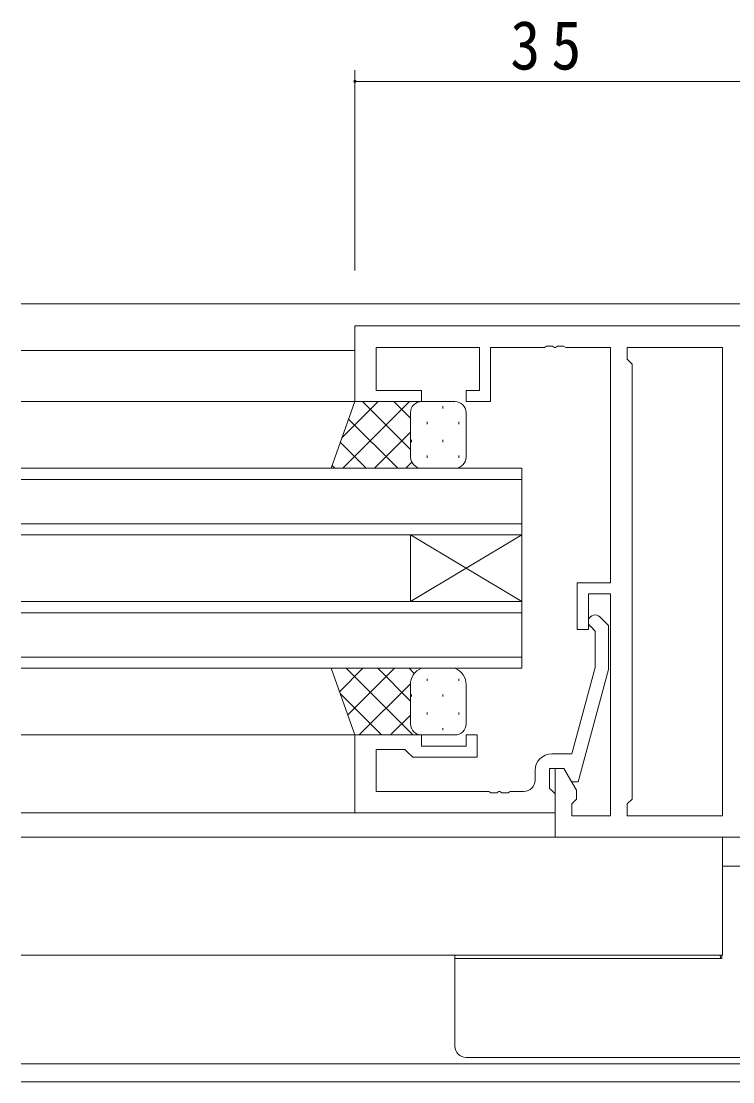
# Model space of a CAD drawing. Units: millimetres on the paper. Extents: x -397 to 397, y -282 to 282.
# Drawn here: x 38.1 to 102.1, y 17.8 to 113.2 of the extents above; entities that cross this region are included whole.
import ezdxf

# ---------------------------------------------------------------- set-up
doc = ezdxf.new("R2010")
doc.units = ezdxf.units.MM
for name, color, linetype, lineweight in [('0-3_YKK_D', 6, 'Continuous', 18), ('0-4_YKK_11', 7, 'Continuous', 18), ('0-5_YKK_12', 2, 'Continuous', 18), ('0-7_YKK_13', 4, 'Continuous', 18)]:
    doc.layers.add(name, color=color, linetype=linetype, lineweight=lineweight)
doc.styles.add('ＭＳ ゴシック', font='')
doc.styles.get('ＭＳ ゴシック').set_extended_font_data('MS Gothic')

msp = doc.modelspace()

# ---------------------------------------------------------------- linework, layer by layer
at = {"layer": '0-3_YKK_D'}
for p, q in [((68.12, 90.795), (68.12, 108.795)), ((68.12, 107.795), (103.12, 107.795))]:
    msp.add_line(p, q, dxfattribs=at)
for start, end in [(0, 180), (180, 0)]:
    msp.add_arc((68.12, 107.795), 0.106, start, end, dxfattribs=at)
at = {"layer": '0-4_YKK_11'}
for p, q in [((68.12, 85.795), (103.12, 85.795)), ((68.12, 78.995), (68.12, 85.795)), ((85.345, 83.985), (85.162, 83.865)), ((85.895, 83.985), (85.345, 83.985)), ((86.078, 83.865), (85.895, 83.985)), ((86.345, 83.985), (86.162, 83.865)), ((86.895, 83.985), (86.345, 83.985)), ((87.078, 83.865), (86.895, 83.985)), ((70.05, 83.865), (70.05, 79.995)), ((79.32, 83.865), (70.05, 83.865)), ((79.32, 79.995), (79.32, 83.865)), ((80.32, 83.865), (80.32, 78.995)), ((85.162, 83.865), (80.32, 83.865)), ((86.162, 83.865), (86.078, 83.865)), ((91.12, 83.865), (87.078, 83.865)), ((91.12, 62.695), (91.12, 83.865)), ((92.62, 83.865), (101.19, 83.865)), ((92.62, 82.795), (92.62, 83.865)), ((101.19, 83.865), (101.19, 41.725)), ((101.19, 83.865), (101.19, 41.725)), ((93.05, 82.365), (92.62, 82.795)), ((93.05, 43.225), (93.05, 82.365)), ((70.05, 79.995), (74.12, 79.995)), ((74.12, 79.995), (74.12, 78.995)), ((78.12, 79.995), (79.32, 79.995)), ((78.12, 78.995), (78.12, 79.995)), ((74.12, 78.995), (68.12, 78.995)), ((80.32, 78.995), (78.12, 78.995)), ((88.12, 62.695), (91.12, 62.695)), ((88.12, 58.495), (88.12, 62.695)), ((89.12, 61.695), (89.12, 58.495)), ((91.12, 61.695), (89.12, 61.695)), ((91.12, 41.725), (91.12, 61.695)), ((90.144, 59.619), (90.92, 58.843)), ((89.12, 58.495), (88.12, 58.495)), ((89.72, 58.346), (89.296, 58.771)), ((89.72, 55.056), (89.72, 58.346)), ((90.92, 58.843), (90.92, 54.898)), ((87.64, 47.295), (89.72, 55.056)), ((90.92, 54.898), (88.213, 44.795)), ((68.12, 48.995), (74.12, 48.995)), ((68.12, 41.995), (68.12, 48.995)), ((74.12, 48.995), (74.12, 47.995)), ((78.12, 48.995), (79.12, 48.995)), ((78.12, 47.995), (78.12, 48.995)), ((79.12, 48.995), (79.12, 46.995)), ((74.12, 47.995), (78.12, 47.995)), ((70.05, 47.695), (70.05, 43.925)), ((72.62, 47.695), (70.05, 47.695)), ((72.82, 47.495), (72.62, 47.695)), ((73.32, 46.995), (72.82, 47.495)), ((79.12, 46.995), (73.32, 46.995)), ((85.82, 47.295), (87.64, 47.295)), ((85.62, 45.995), (85.62, 44.195)), ((86.92, 45.995), (85.62, 45.995)), ((86.12, 45.995), (86.92, 45.995)), ((86.12, 39.795), (86.12, 45.995)), ((86.92, 45.995), (88.05, 44.038)), ((87.613, 44.795), (86.92, 45.995)), ((84.32, 44.925), (84.32, 45.795)), ((70.05, 43.925), (80.162, 43.925)), ((80.162, 43.925), (80.345, 43.805)), ((80.895, 43.805), (81.078, 43.925)), ((81.078, 43.925), (81.162, 43.925)), ((81.162, 43.925), (81.345, 43.805)), ((81.895, 43.805), (82.078, 43.925)), ((82.078, 43.925), (83.32, 43.925)), ((85.62, 44.195), (85.82, 43.995)), ((85.82, 43.995), (86.12, 43.695)), ((88.213, 44.795), (87.613, 44.795)), ((88.05, 44.038), (88.05, 43.225)), ((80.345, 43.805), (80.895, 43.805)), ((81.345, 43.805), (81.895, 43.805)), ((86.12, 43.695), (86.12, 41.995)), ((88.05, 43.225), (87.62, 42.795)), ((92.62, 42.795), (93.05, 43.225)), ((86.12, 41.995), (68.12, 41.995)), ((87.62, 42.795), (87.62, 41.725)), ((92.62, 41.725), (92.62, 42.795)), ((87.62, 41.725), (91.12, 41.725)), ((101.19, 41.725), (92.62, 41.725)), ((126.12, 39.795), (86.12, 39.795))]:
    msp.add_line(p, q, dxfattribs=at)
for centre, radius, start, end in [((89.72, 59.195), 0.6, 44.99999, 225.00001), ((85.82, 45.795), 1.5, 90.00001, 179.99999), ((83.32, 44.925), 1, 270.00001, 359.99999)]:
    msp.add_arc(centre, radius, start, end, dxfattribs=at)
at = {"layer": '0-5_YKK_12'}
for p, q in [((244.12, 87.795), (38.12, 87.795)), ((38.12, 83.595), (68.12, 83.595)), ((68.62, 78.995), (38.12, 78.995)), ((38.12, 72.995), (83.12, 72.995)), ((83.12, 72.995), (83.12, 66.995)), ((83.12, 71.995), (38.12, 71.995)), ((38.12, 67.995), (83.12, 67.995)), ((83.12, 66.995), (38.12, 66.995)), ((83.12, 60.995), (73.12, 66.995)), ((83.12, 66.995), (73.12, 60.995)), ((73.12, 66.995), (73.12, 60.995)), ((83.12, 66.995), (83.12, 60.995)), ((38.12, 60.995), (83.12, 60.995)), ((83.12, 60.995), (83.12, 54.995)), ((83.12, 59.995), (38.12, 59.995)), ((38.12, 55.995), (83.12, 55.995)), ((83.12, 54.995), (38.12, 54.995)), ((38.12, 48.996), (68.42, 48.996)), ((38.12, 41.995), (85.82, 41.995)), ((38.12, 39.795), (86.558, 39.795)), ((101.19, 39.795), (101.19, 29.196)), ((38.12, 29.196), (101.19, 29.196)), ((38.12, 19.425), (244.12, 19.425)), ((244.12, 17.795), (38.12, 17.795))]:
    msp.add_line(p, q, dxfattribs=at)
at = {"layer": '0-7_YKK_13'}
for p, q in [((65.977, 72.995), (68.12, 78.995)), ((66.954, 75.73), (70.218, 78.995)), ((67.047, 72.995), (73.047, 78.995)), ((68.12, 78.995), (74.12, 78.995)), ((73.12, 74.674), (68.799, 78.995)), ((73.12, 77.502), (71.627, 78.995)), ((77.12, 78.995), (74.12, 78.995)), ((76.04, 78.575), (76.04, 78.375)), ((71.97, 72.995), (67.554, 77.411)), ((73.12, 77.995), (73.12, 73.995)), ((73.12, 77.995), (73.12, 74.395)), ((78.12, 73.995), (78.12, 77.995)), ((74.625, 77.16), (74.625, 76.96)), ((77.455, 77.16), (77.455, 76.96)), ((69.875, 72.995), (73.12, 76.24)), ((73.21, 75.545), (73.21, 75.345)), ((76.04, 75.545), (76.04, 75.345)), ((69.142, 72.995), (66.81, 75.327)), ((72.704, 72.995), (73.236, 73.527)), ((74.625, 74.13), (74.625, 73.93)), ((77.455, 74.13), (77.455, 73.93)), ((74.12, 72.995), (65.977, 72.995)), ((66.313, 72.995), (66.065, 73.243)), ((74.12, 72.995), (77.12, 72.995)), ((65.977, 54.995), (68.12, 48.995)), ((74.12, 54.995), (65.977, 54.995)), ((65.988, 54.965), (66.017, 54.995)), ((66.732, 52.881), (68.846, 54.995)), ((73.343, 48.995), (67.343, 54.995)), ((67.476, 50.797), (71.674, 54.995)), ((73.12, 52.046), (70.171, 54.995)), ((73.466, 54.529), (73, 54.995)), ((74.12, 54.995), (77.12, 54.995)), ((68.503, 48.995), (73.12, 53.612)), ((73.12, 49.995), (73.12, 53.495)), ((74.625, 53.86), (74.625, 54.06)), ((77.455, 53.86), (77.455, 54.06)), ((78.12, 53.495), (78.12, 49.995)), ((70.514, 48.995), (66.79, 52.72)), ((73.12, 49.995), (73.12, 53.095)), ((73.21, 52.445), (73.21, 52.645)), ((76.04, 52.445), (76.04, 52.645)), ((71.331, 48.995), (73.12, 50.784)), ((74.625, 50.83), (74.625, 51.03)), ((77.455, 50.83), (77.455, 51.03)), ((68.12, 48.995), (74.12, 48.995)), ((73.21, 49.58), (73.21, 49.615)), ((77.12, 48.995), (74.12, 48.995)), ((76.04, 49.415), (76.04, 49.615)), ((126.12, 37.195), (101.19, 37.195)), ((77.12, 28.895), (77.12, 29.196)), ((101.12, 28.895), (78.12, 28.895)), ((101.002, 28.971), (100.981, 29.196)), ((101.022, 28.895), (101.002, 28.971)), ((101.12, 29.196), (101.12, 28.895)), ((78.12, 19.995), (126.12, 19.995))]:
    msp.add_line(p, q, dxfattribs=at)
msp.add_lwpolyline([(78.12, 28.895), (77.12, 28.895), (77.12, 20.995)], dxfattribs=at)
for centre, radius, start, end in [((74.12, 77.995), 1, 90.0001, 180.0001), ((77.12, 77.995), 1, 0.0001, 90.0001), ((74.12, 73.995), 1, 180.0001, 270.0001), ((77.12, 73.995), 1, 270.0001, 0.0001), ((74.652, 53.557), 1.534, 110.30864, 182.31157), ((76.588, 53.557), 1.534, 357.6883, 69.69119), ((74.12, 49.995), 1, 179.9999, 269.9999), ((77.12, 49.995), 1, 269.9999, 359.9999), ((78.12, 20.995), 1, 180, 270)]:
    msp.add_arc(centre, radius, start, end, dxfattribs=at)

# ---------------------------------------------------------------- texts
at = {"layer": '0-3_YKK_D', "color": 7, "insert": (82.1, 108.795), "char_height": 4.399, "attachment_point": 7, "style": 'ＭＳ ゴシック'}
msp.add_mtext('\\T1.37;\\W0.9;35', dxfattribs=at)

doc.saveas('drawing.dxf')
